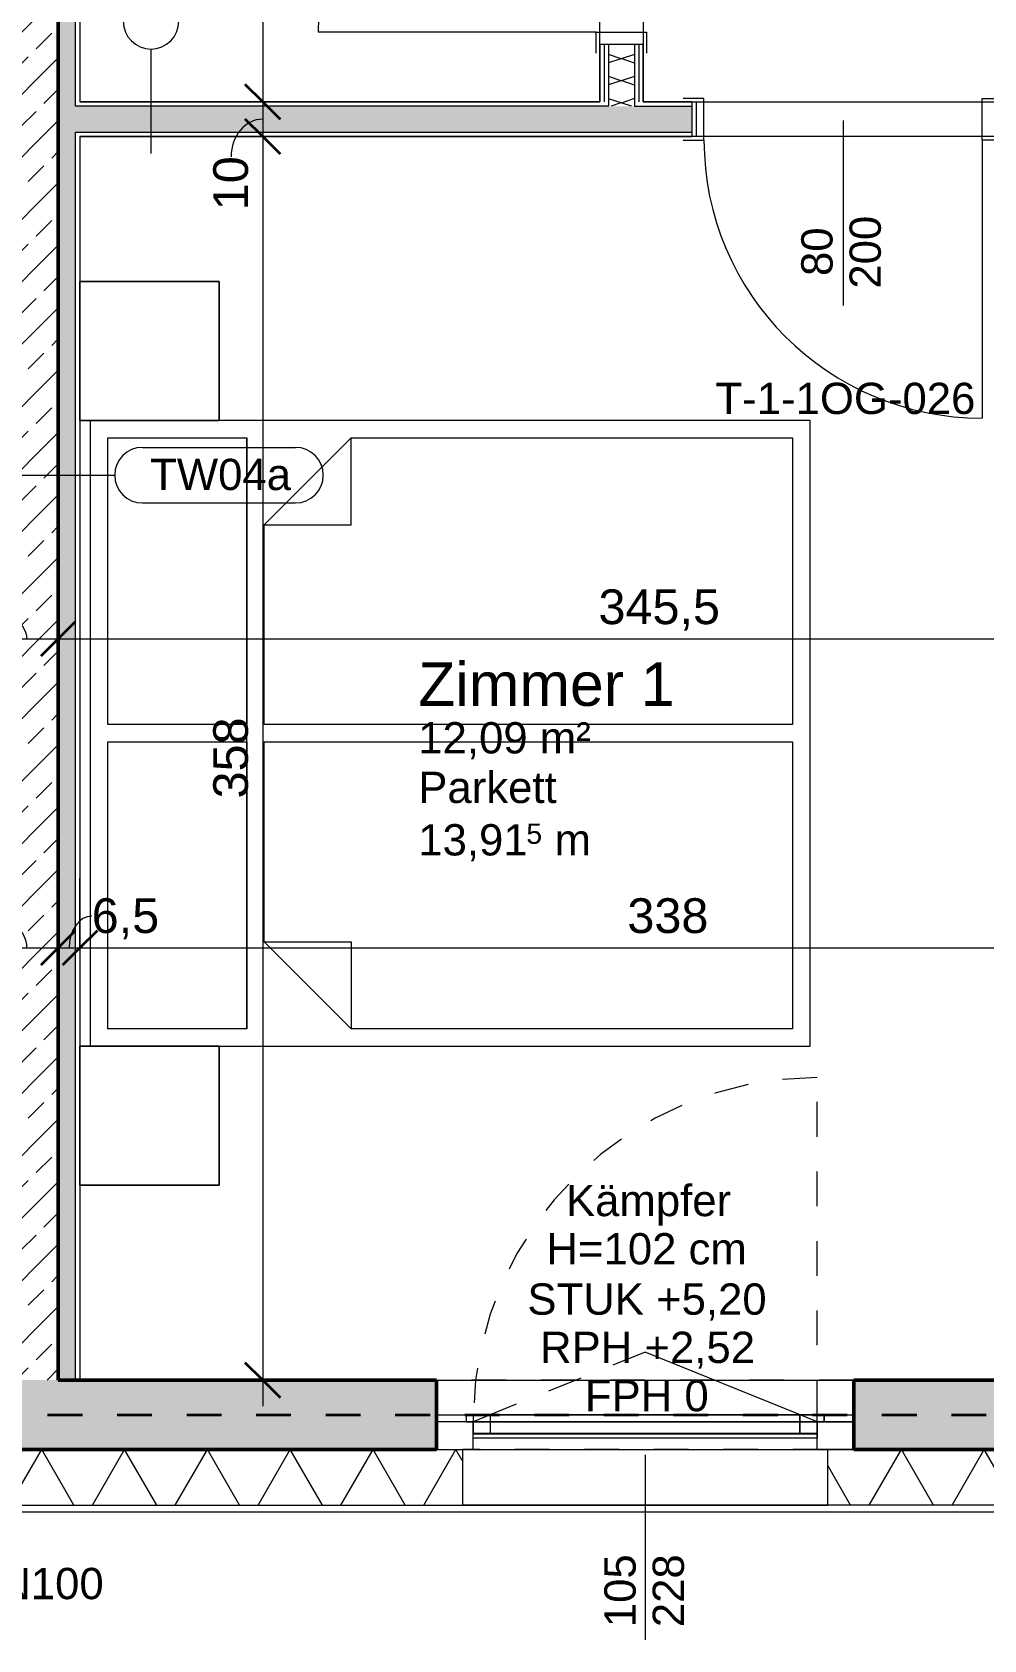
# Model space of a CAD drawing. Header units: metres. Extents: x 3.2 to 50, y 58.8 to 100.4.
# Drawn here: x 28.928 to 31.665, y 70.431 to 75.056 of the extents above; entities that cross this region are included whole.
import ezdxf

# ---------------------------------------------------------------- set-up
doc = ezdxf.new("R2010")
doc.units = ezdxf.units.M
for name, pattern in [('Strich Punkt Mittel', [0.015875, 0.00635, -0.004763, 0, -0.004763]), ('Verdeckt', [0.003, 0.002, -0.001]), ('Verdeckt Oben', [0.00225, 0.0015, -0.00075])]:
    doc.linetypes.add(name, pattern=pattern)
for name, color, linetype, lineweight in [('A-GLAZ', 151, 'Continuous', 18), ('A-GLAZ-IDEN_', 152, 'Continuous', 9), ('A_2D', 7, 'Continuous', 13), ('A_Bemassung-50_', 4, 'Continuous', 9), ('A_Bemassung_', 4, 'Continuous', 9), ('A_Beschriftung_', 7, 'Continuous', 9), ('A_Decken', 8, 'Continuous', 13), ('A_Fenster', 7, 'Continuous', 13), ('A_Moebel', 6, 'Continuous', 13), ('A_Raeume_', 7, 'Continuous', 5), ('A_Raeume_Beschriftung_', 7, 'Continuous', 9), ('A_Raster_', 1, 'Continuous', 9), ('A_Tueren', 31, 'Continuous', 13), ('A_Waende', 7, 'Continuous', 13), ('P-PIPE-IDEN_', 2, 'Continuous', 9)]:
    doc.layers.add(name, color=color, linetype=linetype, lineweight=lineweight)
doc.styles.add('Arial_2', font='arial.ttf', dxfattribs={"height": 0.09})
doc.styles.add('Arial_3', font='arial.ttf', dxfattribs={"height": 0.125})
doc.styles.add('Arial_4', font='arial.ttf', dxfattribs={"height": 0.05849})
doc.styles.add('Arial_5', font='arial.ttf', dxfattribs={"height": 0.1})
doc.dimstyles.new('WGA-Bemaßung', dxfattribs={"dimscale": 0.3048, "dimtxt": 0.102026, "dimasz": 0.328084, "dimexe": 0.246063, "dimexo": 0.0625, "dimgap": 0.04101, "dimtad": 1, "dimdec": 1, "dimlfac": 100, "dimrnd": 0.5, "dimdsep": 46, "dimtxsty": 'Arial_5', "dimblk1": 'OBLIQUE', "dimblk2": 'OBLIQUE', "dimsah": 1, "dimcen": 0.09, "dimdle": 0.246063, "dimazin": 2, "dimtfac": 1, "dimtdec": 4, "dimtix": 1, "dimtmove": 0, "dimatfit": 3, "dimfxl": 0.656168, "dimfxlon": 1, "dimtvp": 1, "dimtolj": 1, "dimtzin": 0, "dimarcsym": 2})
doc.dimstyles.new('WGA-Bemaßung_2', dxfattribs={"dimscale": 0.3048, "dimtxt": 0.102026, "dimasz": 0.328084, "dimexe": 0.246063, "dimexo": 0.0625, "dimgap": 0.04101, "dimtad": 1, "dimdec": 1, "dimlfac": 100, "dimrnd": 0.5, "dimdsep": 46, "dimtxsty": 'Arial_5', "dimblk1": 'OBLIQUE', "dimblk2": 'OBLIQUE', "dimsah": 1, "dimcen": 0.09, "dimdle": 0.246063, "dimazin": 2, "dimtfac": 1, "dimtdec": 4, "dimtix": 1, "dimtmove": 1, "dimatfit": 3, "dimfxl": 0.656168, "dimfxlon": 1, "dimtvp": 1, "dimtolj": 1, "dimtzin": 0, "dimarcsym": 2})
doc.dimstyles.new('WGA-Bemaßung_3', dxfattribs={"dimscale": 0.3048, "dimtxt": 0.102026, "dimasz": 0.328084, "dimexe": 0.246063, "dimexo": 0.0625, "dimgap": 0.04101, "dimtad": 1, "dimdec": 1, "dimlfac": 100, "dimrnd": 0.5, "dimdsep": 46, "dimtxsty": 'Arial_5', "dimblk1": 'OBLIQUE', "dimblk2": 'OBLIQUE', "dimsah": 1, "dimcen": 0.09, "dimdle": 0.246063, "dimazin": 2, "dimtfac": 1, "dimtdec": 4, "dimtix": 1, "dimtmove": 0, "dimatfit": 3, "dimfxl": 0.656168, "dimfxlon": 1, "dimtvp": 1, "dimtolj": 1, "dimtzin": 0, "dimarcsym": 2})
pattern_1 = [(45, (0, 0), (-0.08980256, 0.08980256), []), (45, (0.0898, 0), (-0.08980256, 0.08980256), [0.0635, -0.03175])]

# ---------------------------------------------------------------- blocks, each defined once
blk = doc.blocks.new('UZ_D1 - SL_0800x2000_Zimmertür_Stahlzarge_GK-7175508-263_PP_01OG_BT1')
at = {"layer": 'A_Tueren', "lineweight": 5}
for p, q in [((-0.4, 0.06), (-0.46, 0.06)), ((-0.4, -0.06), (-0.4, 0.06)), ((0.4, 0.06), (0.46, 0.06)), ((0.4, -0.06), (0.4, 0.06)), ((-0.46, -0.06), (-0.4, -0.06)), ((0.46, -0.06), (0.4, -0.06)), ((0.4, -0.06), (0.4, -0.86))]:
    blk.add_line(p, q, dxfattribs=at)
blk.add_arc((0.4, -0.06), 0.8, 180, 270, dxfattribs=at)
blk = doc.blocks.new('UZ_D1 - SL_0800x2000_Zimmertür_Stahlzarge_GK-7175553-263_PP_01OG_BT1')
at = {"layer": 'A_Tueren', "lineweight": 5}
for p, q in [((-0.4, 0.0725), (-0.46, 0.0725)), ((-0.4, -0.0725), (-0.4, 0.0725)), ((0.4, 0.0725), (0.46, 0.0725)), ((0.4, -0.0725), (0.4, 0.0725)), ((-0.46, -0.0725), (-0.4, -0.0725)), ((0.46, -0.0725), (0.4, -0.0725)), ((0.4, -0.0725), (0.4, -0.8725))]:
    blk.add_line(p, q, dxfattribs=at)
blk.add_arc((0.4, -0.0725), 0.8, 180, 270, dxfattribs=at)
blk = doc.blocks.new('Moeb_Bett - Doppelbett 180x210-V10-263_PP_01OG_BT1')
at = {"layer": 'A_Moebel', "color": 8}
for p, q in [((-1.3, 1.05), (-1.3, 0.65)), ((-0.9, 1.05), (-1.3, 1.05)), ((-1.3, 1.05), (-0.9, 1.05)), ((-1.3, 0.65), (-1.3, 1.05)), ((-0.9, 1.05), (-0.9, -1.05)), ((-0.9, 0.65), (-0.9, 1.05)), ((-0.9, 1.05), (-0.9, 0.65)), ((-0.9, 1.02), (0.9, 1.02)), ((0.9, -1.05), (0.9, 1.05)), ((1.3, 1.05), (0.9, 1.05)), ((0.9, 1.05), (0.9, 0.65)), ((0.9, 0.65), (0.9, 1.05)), ((0.9, 1.05), (1.3, 1.05)), ((1.3, 0.65), (1.3, 1.05)), ((1.3, 1.05), (1.3, 0.65)), ((-0.85, 0.57), (-0.85, 0.97)), ((-0.85, 0.97), (-0.025, 0.97)), ((-0.025, 0.97), (-0.025, 0.57)), ((0.025, 0.57), (0.025, 0.97)), ((0.025, 0.97), (0.85, 0.97)), ((0.85, 0.97), (0.85, 0.57)), ((-1.3, 0.65), (-0.9, 0.65)), ((-0.9, 0.65), (-1.3, 0.65)), ((0.9, 0.65), (1.3, 0.65)), ((1.3, 0.65), (0.9, 0.65)), ((-0.025, 0.57), (-0.85, 0.57)), ((-0.85, 0.57), (0.85, 0.57)), ((0.85, 0.57), (0.025, 0.57)), ((-0.85, 0.27), (-0.6, 0.52)), ((-0.6, 0.52), (-0.6, 0.27)), ((-0.6, 0.52), (-0.025, 0.52)), ((-0.025, 0.52), (-0.025, -1)), ((0.025, -1), (0.025, 0.52)), ((0.025, 0.52), (0.6, 0.52)), ((0.6, 0.52), (0.6, 0.27)), ((0.85, 0.27), (0.6, 0.52)), ((-0.6, 0.27), (-0.85, 0.27)), ((-0.85, -1), (-0.85, 0.27)), ((0.6, 0.27), (0.85, 0.27)), ((0.85, 0.27), (0.85, -1)), ((-0.025, -1), (-0.85, -1)), ((0.85, -1), (0.025, -1)), ((-0.9, -1.05), (0.9, -1.05))]:
    blk.add_line(p, q, dxfattribs=at)
blk = doc.blocks.new('Fens_1tlg_OL - DF_OL_DK_1120x2400-V30-263_PP_01OG_BT1')
at = {"layer": 'A-GLAZ'}
for p, q in [((-0.6, 0.1), (-0.495, 0.1)), ((-0.6, 0.02), (-0.6, 0.1)), ((0.525, 0.1), (-0.525, 0.1)), ((-0.495, 0.1), (-0.495, 0.02)), ((0.495, 0.1), (0.495, 0.02)), ((0.6, 0.1), (0.495, 0.1)), ((0.6, 0.02), (0.6, 0.1)), ((-0.6, 0.02), (-0.515, 0.02)), ((-0.495, 0.02), (-0.6, 0.02)), ((-0.515, 0.02), (-0.495, 0.02)), ((-0.495, 0.02), (-0.445, 0.02)), ((-0.445, 0.02), (0.445, 0.02)), ((0.445, 0.02), (0.495, 0.02)), ((0.495, 0.02), (0.515, 0.02)), ((0.495, 0.02), (0.6, 0.02)), ((0.515, 0.02), (0.6, 0.02))]:
    blk.add_line(p, q, dxfattribs=at)
at = {"layer": 'A_Fenster', "linetype": 'Verdeckt Oben', "lineweight": 5}
for p, q in [((-0.525, 0.26), (0.525, 0.26)), ((-0.525, 0.1), (0.525, 0.1)), ((-0.6, -0.1), (0.6, -0.1)), ((-0.6, -0.1), (0.6, -0.1))]:
    blk.add_line(p, q, dxfattribs=at)
at = {"layer": 'A_Fenster'}
for p, q in [((0.5261, 0.1), (0.525, 0.1)), ((-0.495, 0.055), (-0.495, 0.067)), ((-0.495, 0.067), (0.495, 0.067)), ((-0.495, 0.067), (0.495, 0.067)), ((-0.495, 0.055), (-0.495, 0.067)), ((-0.495, 0.02), (-0.495, 0.055)), ((-0.445, 0.055), (-0.495, 0.055)), ((0.495, 0.055), (-0.495, 0.055)), ((-0.495, 0.055), (-0.495, 0.02)), ((-0.495, 0.053), (-0.495, 0.055)), ((-0.495, 0.053), (-0.495, 0.055)), ((-0.445, 0.053), (-0.495, 0.053)), ((-0.445, 0.053), (-0.495, 0.053)), ((0.445, 0.055), (-0.445, 0.055)), ((-0.445, 0.055), (-0.445, 0)), ((0.445, 0.055), (-0.445, 0.055)), ((-0.445, 0.055), (0.445, 0.055)), ((-0.445, 0), (-0.445, 0.055)), ((0.445, 0.053), (-0.445, 0.053)), ((0.445, 0.053), (-0.445, 0.053)), ((0.495, 0.055), (0.445, 0.055)), ((0.445, 0.055), (0.445, 0)), ((0.445, 0.055), (0.445, 0)), ((0.495, 0.053), (0.445, 0.053)), ((0.495, 0.053), (0.445, 0.053)), ((0.495, 0.067), (0.495, 0.055)), ((0.495, 0.067), (0.495, 0.055)), ((0.495, 0.02), (0.495, 0.055)), ((0.495, 0.02), (0.495, 0.055)), ((0.495, 0.055), (0.495, 0.053)), ((0.495, 0.055), (0.495, 0.053)), ((-0.6, 0.02), (-0.515, 0.02)), ((-0.515, 0.02), (-0.495, 0.02)), ((-0.495, 0.02), (-0.515, 0.02)), ((-0.515, 0.02), (0.515, 0.02)), ((-0.515, 0), (-0.515, 0.02)), ((-0.515, 0.02), (-0.515, 0)), ((-0.495, 0.02), (-0.4455, 0)), ((-0.495, 0.02), (-0.445, 0.02)), ((-0.495, 0.02), (0.495, 0.02)), ((-0.445, 0.02), (-0.495, 0.02)), ((-0.495, 0.02), (-0.445, 0.02)), ((-0.445, 0.02), (0.445, 0.02)), ((0.445, 0.02), (-0.445, 0.02)), ((-0.445, 0.02), (0.445, 0.02)), ((0.445, 0.02), (0.495, 0.02)), ((0.495, 0.02), (0.445, 0.02)), ((0.445, 0.02), (0.495, 0.02)), ((0.495, 0.02), (0.515, 0.02)), ((0.515, 0.02), (0.495, 0.02)), ((0.515, 0.02), (0.6, 0.02)), ((0.515, 0), (0.515, 0.02)), ((0.515, 0), (0.515, 0.02)), ((0.515, 0), (-0.515, 0)), ((-0.515, 0), (-0.445, 0)), ((-0.4455, 0), (0, -0.18)), ((0.445, 0), (-0.445, 0)), ((0.445, 0), (-0.445, 0)), ((-0.445, 0), (0.445, 0)), ((0.445, 0), (0.515, 0))]:
    blk.add_line(p, q, dxfattribs=at)
at = {"layer": 'A_Fenster', "linetype": 'Verdeckt', "lineweight": 5}
for p, q in [((-0.495, 0.02), (-0.495, 0)), ((0.4455, 0), (0.495, 0.02)), ((-0.495, 0), (-0.495, -0.97)), ((0, -0.18), (0.4455, 0))]:
    blk.add_line(p, q, dxfattribs=at)
for start, end in [(358.8397, 0), (270, 358.8397)]:
    blk.add_arc((-0.495, 0.02), 0.99, start, end, dxfattribs=at)
blk = doc.blocks.new('BS_Tuer_PP - unten-10002439-263_PP_01OG_BT1')
at = {"layer": 'A_Beschriftung_'}
blk.add_line((0, 0.000124), (0, -0.010513), dxfattribs=at)
blk = doc.blocks.new('BS_Fens_PP_Kämpfer - rechts-10147861-263_PP_01OG_BT1')
at = {"layer": 'A-GLAZ-IDEN_'}
blk.add_line((0, 0.000124), (0, -0.010513), dxfattribs=at)
blk = doc.blocks.new('BS_Wand_Lollipop - rechts_oben-2026913-263_PP_01OG_BT1')
at = {"layer": 'A_Beschriftung_'}
for p, q in [((0.0046, 0.0016), (0.0134, 0.0016)), ((-0.003, 0), (0.003, 0)), ((0.0046, -0.0016), (0.0134, -0.0016))]:
    blk.add_line(p, q, dxfattribs=at)
for centre, start, end in [((0.0046, 0), 90, 270), ((0.0134, 0), 270, 90)]:
    blk.add_arc(centre, 0.0016, start, end, dxfattribs=at)
blk = doc.blocks.new('DIMBLOCK274-263_PP_01OG_BT1')
at = {"layer": 'A_Bemassung-50_', "transparency": 16777216}
for p, q in [((28.8227, 72.4218), (28.8227, 72.6218)), ((29.0027, 72.4218), (29.0027, 72.6218)), ((28.8227, 72.4218), (29.0027, 72.4218)), ((28.8227, 72.4218), (28.8227, 72.3468)), ((29.0027, 72.4218), (29.0027, 72.3468))]:
    blk.add_line(p, q, dxfattribs=at)
at = {"layer": 'A_Bemassung-50_', "lineweight": 35, "transparency": 16777216}
for p, q in [((28.8227, 72.4218), (28.8727, 72.4718)), ((29.0027, 72.4218), (29.0527, 72.4718)), ((28.8227, 72.4218), (28.7727, 72.3718)), ((29.0027, 72.4218), (28.9527, 72.3718))]:
    blk.add_line(p, q, dxfattribs=at)
at = {"layer": 'A_Bemassung-50_', "transparency": 16777216}
blk.add_ellipse((28.798, 72.4218), major_axis=(0.1146, 0), ratio=0.793594, start_param=0, end_param=1.570796, dxfattribs=at)
at = {"layer": 'A_Bemassung-50_', "color": 0, "transparency": 16777216, "insert": (28.6442, 72.5641), "char_height": 0.1, "width": 0.184588, "attachment_point": 1, "line_spacing_factor": 0.941778, "style": 'Arial_5'}
blk.add_mtext('18', dxfattribs=at)
blk = doc.blocks.new('_Oblique')
at = {"color": 0, "linetype": 'ByBlock', "lineweight": -2}
blk.add_line((-0.5, -0.5), (0.5, 0.5), dxfattribs=at)
blk = doc.blocks.new('DIMBLOCK275-263_PP_01OG_BT1')
at = {"layer": 'A_Bemassung-50_', "transparency": 16777216}
for p, q in [((29.0027, 72.4218), (29.0027, 72.6218)), ((29.0652, 72.4218), (29.0652, 72.6218)), ((29.0027, 72.4218), (29.0652, 72.4218)), ((29.0027, 72.4218), (29.0027, 72.3468)), ((29.0652, 72.4218), (29.0652, 72.3468))]:
    blk.add_line(p, q, dxfattribs=at)
at = {"layer": 'A_Bemassung-50_', "lineweight": 35, "transparency": 16777216}
for p, q in [((29.0027, 72.4218), (29.0527, 72.4718)), ((29.0652, 72.4218), (29.1152, 72.4718)), ((29.0027, 72.4218), (28.9527, 72.3718)), ((29.0652, 72.4218), (29.0152, 72.3718))]:
    blk.add_line(p, q, dxfattribs=at)
at = {"layer": 'A_Bemassung-50_', "transparency": 16777216}
blk.add_ellipse((29.0989, 72.4218), major_axis=(0, 0.091), ratio=0.71418, start_param=0, end_param=1.570796, dxfattribs=at)
at = {"layer": 'A_Bemassung-50_', "color": 0, "transparency": 16777216, "insert": (29.0989, 72.5641), "char_height": 0.1, "width": 0.231677, "attachment_point": 1, "line_spacing_factor": 0.941778, "style": 'Arial_5'}
blk.add_mtext('6,5', dxfattribs=at)
blk = doc.blocks.new('DIMBLOCK276-263_PP_01OG_BT1')
at = {"layer": 'A_Bemassung-50_', "transparency": 16777216}
for p, q in [((29.0652, 72.4218), (29.0652, 72.6218)), ((32.4452, 72.4218), (32.4452, 72.6218)), ((29.0652, 72.4218), (32.4452, 72.4218)), ((29.0652, 72.4218), (29.0652, 72.3468)), ((32.4452, 72.4218), (32.4452, 72.3468))]:
    blk.add_line(p, q, dxfattribs=at)
at = {"layer": 'A_Bemassung-50_', "lineweight": 35, "transparency": 16777216}
for p, q in [((29.0652, 72.4218), (29.1152, 72.4718)), ((32.4452, 72.4218), (32.4952, 72.4718)), ((29.0652, 72.4218), (29.0152, 72.3718)), ((32.4452, 72.4218), (32.3952, 72.3718))]:
    blk.add_line(p, q, dxfattribs=at)
at = {"layer": 'A_Bemassung-50_', "color": 0, "transparency": 16777216, "insert": (30.6398, 72.5641), "char_height": 0.1, "width": 0.276883, "attachment_point": 1, "line_spacing_factor": 0.941778, "style": 'Arial_5'}
blk.add_mtext('338', dxfattribs=at)
blk = doc.blocks.new('DIMBLOCK386-263_PP_01OG_BT1')
at = {"layer": 'A_Bemassung-50_', "transparency": 16777216}
for p, q in [((28.8227, 73.3105), (28.8227, 73.5105)), ((29.0027, 73.3105), (29.0027, 73.5105)), ((28.8227, 73.3105), (29.0027, 73.3105)), ((28.8227, 73.3105), (28.8227, 73.2355)), ((29.0027, 73.3105), (29.0027, 73.2355))]:
    blk.add_line(p, q, dxfattribs=at)
at = {"layer": 'A_Bemassung-50_', "lineweight": 35, "transparency": 16777216}
for p, q in [((28.8227, 73.3105), (28.8727, 73.3605)), ((29.0027, 73.3105), (29.0527, 73.3605)), ((28.8227, 73.3105), (28.7727, 73.2605)), ((29.0027, 73.3105), (28.9527, 73.2605))]:
    blk.add_line(p, q, dxfattribs=at)
at = {"layer": 'A_Bemassung-50_', "transparency": 16777216}
blk.add_ellipse((28.763, 73.3105), major_axis=(0.1497, 0), ratio=0.607715, start_param=0, end_param=1.570796, dxfattribs=at)
at = {"layer": 'A_Bemassung-50_', "color": 0, "transparency": 16777216, "insert": (28.6091, 73.4528), "char_height": 0.1, "width": 0.184588, "attachment_point": 1, "line_spacing_factor": 0.941778, "style": 'Arial_5'}
blk.add_mtext('18', dxfattribs=at)
blk = doc.blocks.new('DIMBLOCK387-263_PP_01OG_BT1')
at = {"layer": 'A_Bemassung-50_', "transparency": 16777216}
for p, q in [((29.0027, 73.3105), (29.0027, 73.5105)), ((32.4577, 73.3105), (32.4577, 73.5105)), ((29.0027, 73.3105), (32.4577, 73.3105)), ((29.0027, 73.3105), (29.0027, 73.2355)), ((32.4577, 73.3105), (32.4577, 73.2355))]:
    blk.add_line(p, q, dxfattribs=at)
at = {"layer": 'A_Bemassung-50_', "lineweight": 35, "transparency": 16777216}
for p, q in [((29.0027, 73.3105), (29.0527, 73.3605)), ((32.4577, 73.3105), (32.5077, 73.3605)), ((29.0027, 73.3105), (28.9527, 73.2605)), ((32.4577, 73.3105), (32.4077, 73.2605))]:
    blk.add_line(p, q, dxfattribs=at)
at = {"layer": 'A_Bemassung-50_', "color": 0, "transparency": 16777216, "insert": (30.5567, 73.4528), "char_height": 0.1, "width": 0.416266, "attachment_point": 1, "line_spacing_factor": 0.941778, "style": 'Arial_5'}
blk.add_mtext('345,5', dxfattribs=at)
blk = doc.blocks.new('DIMBLOCK432-263_PP_01OG_BT1')
at = {"layer": 'A_Bemassung-50_', "lineweight": 35, "transparency": 16777216}
for p, q in [((29.5908, 75.4555), (29.5408, 75.5055)), ((29.5908, 75.4555), (29.6408, 75.4055)), ((29.5908, 74.8555), (29.5408, 74.9055)), ((29.5908, 74.8555), (29.6408, 74.8055))]:
    blk.add_line(p, q, dxfattribs=at)
at = {"layer": 'A_Bemassung-50_', "transparency": 16777216}
for p, q in [((29.5908, 75.4555), (29.5158, 75.4555)), ((29.5908, 75.4555), (29.5908, 74.8555)), ((29.5908, 75.4555), (29.7908, 75.4555)), ((29.5908, 74.8555), (29.5158, 74.8555)), ((29.5908, 74.8555), (29.7908, 74.8555))]:
    blk.add_line(p, q, dxfattribs=at)
at = {"layer": 'A_Bemassung-50_', "color": 0, "transparency": 16777216, "insert": (29.4485, 75.0786), "char_height": 0.1, "width": 0.184588, "attachment_point": 1, "rotation": 90, "line_spacing_factor": 0.941778, "style": 'Arial_5'}
blk.add_mtext('60', dxfattribs=at)
blk = doc.blocks.new('DIMBLOCK433-263_PP_01OG_BT1')
at = {"layer": 'A_Bemassung-50_', "lineweight": 35, "transparency": 16777216}
for p, q in [((29.5908, 74.8555), (29.5408, 74.9055)), ((29.5908, 74.8555), (29.6408, 74.8055)), ((29.5908, 74.7555), (29.5408, 74.8055)), ((29.5908, 74.7555), (29.6408, 74.7055))]:
    blk.add_line(p, q, dxfattribs=at)
at = {"layer": 'A_Bemassung-50_', "transparency": 16777216}
for p, q in [((29.5908, 74.8555), (29.5158, 74.8555)), ((29.5908, 74.8555), (29.5908, 74.7555)), ((29.5908, 74.8555), (29.7908, 74.8555)), ((29.5908, 74.7555), (29.5158, 74.7555)), ((29.5908, 74.7555), (29.7908, 74.7555))]:
    blk.add_line(p, q, dxfattribs=at)
blk.add_ellipse((29.5908, 74.6974), major_axis=(0, 0.1081), ratio=0.841597, start_param=0, end_param=1.570796, dxfattribs=at)
at = {"layer": 'A_Bemassung-50_', "color": 0, "transparency": 16777216, "insert": (29.4485, 74.5436), "char_height": 0.1, "width": 0.184588, "attachment_point": 1, "rotation": 90, "line_spacing_factor": 0.941778, "style": 'Arial_5'}
blk.add_mtext('10', dxfattribs=at)
blk = doc.blocks.new('DIMBLOCK434-263_PP_01OG_BT1')
at = {"layer": 'A_Bemassung-50_', "lineweight": 35, "transparency": 16777216}
for p, q in [((29.5908, 74.7555), (29.5408, 74.8055)), ((29.5908, 74.7555), (29.6408, 74.7055)), ((29.5908, 71.178), (29.5408, 71.228)), ((29.5908, 71.178), (29.6408, 71.128))]:
    blk.add_line(p, q, dxfattribs=at)
at = {"layer": 'A_Bemassung-50_', "transparency": 16777216}
for p, q in [((29.5908, 74.7555), (29.5158, 74.7555)), ((29.5908, 74.7555), (29.5908, 71.103)), ((29.5908, 74.7555), (29.7908, 74.7555)), ((29.5908, 71.178), (29.5158, 71.178)), ((29.5908, 71.178), (29.7908, 71.178))]:
    blk.add_line(p, q, dxfattribs=at)
at = {"layer": 'A_Bemassung-50_', "color": 0, "transparency": 16777216, "insert": (29.4485, 72.8514), "char_height": 0.1, "width": 0.276883, "attachment_point": 1, "rotation": 90, "line_spacing_factor": 0.941778, "style": 'Arial_5'}
blk.add_mtext('358', dxfattribs=at)

msp = doc.modelspace()

# ---------------------------------------------------------------- hatches: boundary and pattern name
at = {"layer": 'A_Waende', "lineweight": 5}
h = msp.add_hatch(dxfattribs=at)
h.set_pattern_fill('FP_1', color=250, style=0, pattern_type=2)
h.set_pattern_definition(pattern_1)
h.paths.add_polyline_path([(29.0027, 71.178), (29.0027, 78.3005), (28.8227, 78.3005), (28.8227, 71.178)])
h = msp.add_hatch(dxfattribs=at)
h.set_pattern_fill('FP_83', color=250, angle=45, style=0, pattern_type=2)
h.set_pattern_definition([(135, (29.06492, 74.54178), (-0.2539998, 0.1270034), [0.02245, -0.15715]), (135, (28.9539, 74.58916), (-0.2539998, 0.1270034), [0.02245, -0.15715]), (135, (29.06492, 74.60542), (-0.2539998, 0.1270034), [0.02245, -0.15715]), (135, (28.9539, 74.6528), (-0.2539998, 0.1270034), [0.02245, -0.15715]), (161.565, (29.04936, 74.55734), (-0.50799766, 0.1270007), [0.0502, -0.35141]), (161.565, (29.001985, 74.573602), (-0.50799766, 0.1270007), [0.0502, -0.35141]), (161.565, (29.04936, 74.62098), (-0.50799766, 0.1270007), [0.0502, -0.35141]), (161.565, (29.001985, 74.637242), (-0.50799766, 0.1270007), [0.0502, -0.35141]), (225, (28.9539, 74.55805), (0.2539998, 0.1270034), [0.02245, -0.15715]), (225, (29.06492, 74.60542), (0.2539998, 0.1270034), [0.02245, -0.15715]), (225, (28.9539, 74.62169), (0.2539998, 0.1270034), [0.02245, -0.15715]), (225, (29.06492, 74.66906), (0.2539998, 0.1270034), [0.02245, -0.15715]), (198.435, (29.001985, 74.573602), (0.50799766, 0.1270007), [0.0502, -0.35141]), (198.435, (29.04936, 74.589866), (0.50799766, 0.1270007), [0.0502, -0.35141]), (198.435, (29.001985, 74.637242), (0.50799766, 0.1270007), [0.0502, -0.35141]), (198.435, (29.04936, 74.653506), (0.50799766, 0.1270007), [0.0502, -0.35141])])
h.paths.add_polyline_path([(29.0027, 71.178), (29.0527, 71.178), (29.0525, 77.9505), (29.0027, 77.9505), (29.0027, 72.1389)])
h = msp.add_hatch(dxfattribs=at)
h.set_pattern_fill('FP_82', color=250, angle=45, style=0, pattern_type=2)
h.set_pattern_definition([(135, (30.68561, 75.455365), (-0.254, 0.127003), [0.02245, -0.15715]), (135, (30.57388, 75.50345), (-0.254, 0.127003), [0.02245, -0.15715]), (135, (30.68561, 75.519), (-0.254, 0.127003), [0.02245, -0.15715]), (135, (30.57388, 75.56709), (-0.254, 0.127003), [0.02245, -0.15715]), (161.565, (30.669342, 75.47163), (-0.5079977, 0.1270007), [0.0502, -0.35141]), (161.565, (30.62126, 75.487184), (-0.5079977, 0.1270007), [0.0502, -0.35141]), (161.565, (30.669342, 75.535268), (-0.5079977, 0.1270007), [0.0502, -0.35141]), (161.565, (30.62126, 75.550824), (-0.5079977, 0.1270007), [0.0502, -0.35141]), (225, (30.57388, 75.47092), (0.254, 0.127003), [0.02245, -0.15715]), (225, (30.68561, 75.519), (0.254, 0.127003), [0.02245, -0.15715]), (225, (30.57388, 75.53456), (0.254, 0.127003), [0.02245, -0.15715]), (225, (30.68561, 75.58264), (0.254, 0.127003), [0.02245, -0.15715]), (198.435, (30.62126, 75.487184), (0.5079977, 0.1270007), [0.0502, -0.35141]), (198.435, (30.669342, 75.50274), (0.5079977, 0.1270007), [0.0502, -0.35141]), (198.435, (30.62126, 75.550824), (0.5079977, 0.1270007), [0.0502, -0.35141]), (198.435, (30.669342, 75.56638), (0.5079977, 0.1270007), [0.0502, -0.35141])])
h.paths.add_polyline_path([(30.6602, 74.843), (30.6602, 75.0205), (30.5852, 75.0205), (30.5852, 74.843)])
h.paths.add_polyline_path([(30.6477, 75.8905), (30.6602, 75.8905), (30.6602, 76.0555), (30.5852, 76.0555), (30.5852, 75.8905)])
h = msp.add_hatch(dxfattribs=at)
h.set_pattern_fill('FP_97', color=250, angle=-135, style=0, pattern_type=2)
h.set_pattern_definition([(225, (30.76127, 74.85503), (-0.1270034, -0.254), [0.02245, -0.15715]), (225, (30.71389, 74.744015), (-0.1270034, -0.254), [0.02245, -0.15715]), (225, (30.69833, 74.85574), (-0.1270034, -0.254), [0.02245, -0.15715]), (225, (30.65025, 74.744015), (-0.1270034, -0.254), [0.02245, -0.15715]), (251.565, (30.74571, 74.839475), (-0.1270007, -0.5079977), [0.0502, -0.35141]), (251.565, (30.729446, 74.7921), (-0.1270007, -0.5079977), [0.0502, -0.35141]), (251.565, (30.68207, 74.839475), (-0.1270007, -0.5079977), [0.0502, -0.35141]), (251.565, (30.665807, 74.7921), (-0.1270007, -0.5079977), [0.0502, -0.35141]), (315, (30.74571, 74.74472), (-0.1270034, 0.254), [0.02245, -0.15715]), (315, (30.69833, 74.85574), (-0.1270034, 0.254), [0.02245, -0.15715]), (315, (30.68207, 74.74472), (-0.1270034, 0.254), [0.02245, -0.15715]), (315, (30.63469, 74.85574), (-0.1270034, 0.254), [0.02245, -0.15715]), (288.435, (30.729446, 74.7921), (-0.1270007, 0.5079977), [0.0502, -0.35141]), (288.435, (30.71389, 74.84018), (-0.1270007, 0.5079977), [0.0502, -0.35141]), (288.435, (30.665807, 74.7921), (-0.1270007, 0.5079977), [0.0502, -0.35141]), (288.435, (30.65025, 74.84018), (-0.1270007, 0.5079977), [0.0502, -0.35141])])
h.paths.add_polyline_path([(31.7051, 74.768), (32.4577, 74.768), (32.4577, 74.843), (31.6952, 74.843), (31.6952, 74.768)])
h.paths.add_polyline_path([(30.5602, 74.768), (30.8252, 74.768), (30.8252, 74.843), (29.0527, 74.843), (29.0527, 74.768), (30.347, 74.768)])
h = msp.add_hatch(dxfattribs=at)
h.set_pattern_fill('FP_1', color=250, style=0, pattern_type=2)
h.set_pattern_definition(pattern_1)
h.paths.add_polyline_path([(8.3527, 71.078), (8.4202, 71.178), (8.2852, 71.178), (8.2872, 71.1749)])
h.paths.add_polyline_path([(8.2852, 70.978), (8.4202, 70.978), (8.3527, 71.078), (8.3381, 71.0564)])
h.paths.add_polyline_path([(7.8227, 70.978), (8.2852, 70.978), (8.2852, 71.178), (7.8227, 71.178)])
h.paths.add_polyline_path([(8.6702, 70.978), (8.6702, 71.178), (8.4202, 71.178), (8.4202, 70.978), (8.5684, 70.978)])
h.paths.add_polyline_path([(10.4402, 70.978), (12.7952, 70.978), (12.7952, 71.178), (10.4402, 71.178)])
h.paths.add_polyline_path([(16.3775, 70.978), (16.5125, 70.978), (16.445, 71.078), (16.417, 71.0365)])
h.paths.add_polyline_path([(16.3775, 71.178), (16.445, 71.078), (16.5125, 71.178), (16.445, 71.178)])
h.paths.add_polyline_path([(15.0327, 70.978), (16.3775, 70.978), (16.3775, 71.178), (14.5652, 71.178), (14.5652, 70.978), (14.6327, 70.978)])
h.paths.add_polyline_path([(16.5125, 70.978), (16.765, 70.978), (16.765, 71.178), (16.5125, 71.178), (16.5125, 71.0204)])
h.paths.add_polyline_path([(19.2391, 70.978), (20.2003, 70.978), (20.2003, 71.178), (18.535, 71.178), (18.535, 70.978), (19.1735, 70.978)])
h.paths.add_polyline_path([(21.4003, 70.978), (23.2682, 70.978), (23.2679, 71.178), (21.4003, 71.178), (21.4003, 71.078)])
h.paths.add_polyline_path([(25.89, 70.978), (26.0484, 70.978), (26.0484, 71.178), (24.4682, 71.178), (24.4682, 70.978), (25.4441, 70.978)])
h.paths.add_polyline_path([(28.8227, 70.978), (30.0911, 70.978), (30.0911, 71.178), (27.8184, 71.178), (27.8184, 70.978), (28.718, 70.978)])
h.paths.add_polyline_path([(31.2911, 70.978), (33.47, 70.978), (33.47, 71.178), (31.2911, 71.178)])
h.paths.add_polyline_path([(34.8577, 70.978), (36.4523, 70.978), (36.4523, 71.178), (34.67, 71.178), (34.67, 70.978), (34.683, 70.978)])
h.paths.add_polyline_path([(39.2907, 71.178), (39.1557, 71.178), (39.2232, 71.078), (39.2887, 71.1749)])
h.paths.add_polyline_path([(39.2907, 70.978), (39.5455, 70.978), (39.5455, 71.178), (39.2907, 71.178), (39.2907, 71.0303)])
h.paths.add_polyline_path([(39.2907, 70.978), (39.2232, 71.078), (39.1557, 70.978), (39.2232, 70.978)])
h.paths.add_polyline_path([(38.9695, 70.978), (39.1557, 70.978), (39.1557, 71.178), (37.6523, 71.178), (37.6523, 70.978), (38.616, 70.978)])
h.paths.add_polyline_path([(41.444, 70.978), (42.5027, 70.978), (42.5027, 71.178), (41.3155, 71.178), (41.3155, 70.978)])
h = msp.add_hatch(dxfattribs=at)
h.set_pattern_fill('FP_127', color=250, angle=180, style=0, pattern_type=2)
h.set_pattern_definition([(180, (28.955, 70.978), (2e-15, -0.20637), []), (240, (28.955, 70.978), (0.17872, -0.103185), []), (300, (28.955, 70.978), (0.17872, 0.103185), [])])
h.paths.add_polyline_path([(30.0803, 70.818), (30.165, 70.818), (30.165, 70.978), (27.745, 70.978), (27.745, 70.818), (29.0027, 70.818)])
h = msp.add_hatch(dxfattribs=at)
h.set_pattern_fill('FP_128', color=250, angle=180, style=0, pattern_type=2)
h.set_pattern_definition([(180, (30.691, 70.978), (2e-15, -0.20637), []), (240, (30.691, 70.978), (0.17872, -0.103185), []), (300, (30.691, 70.978), (0.17872, 0.103185), [])])
h.paths.add_polyline_path([(30.1661, 70.818), (30.1661, 70.978), (30.165, 70.978), (30.165, 70.818)])
h = msp.add_hatch(dxfattribs=at)
h.set_pattern_fill('FP_129', color=250, angle=180, style=0, pattern_type=2)
h.set_pattern_definition([(180, (32.381, 70.978), (2e-15, -0.20637), []), (240, (32.381, 70.978), (0.17872, -0.103185), []), (300, (32.381, 70.978), (0.17872, 0.103185), [])])
h.paths.add_polyline_path([(33.545, 70.818), (33.545, 70.978), (31.2161, 70.978), (31.2161, 70.818), (33.5362, 70.818)])

# ---------------------------------------------------------------- linework, layer by layer
at = {"layer": 'A_2D', "lineweight": 5}
msp.add_line((30.1661, 70.818), (31.2161, 70.818), dxfattribs=at)
at = {"layer": 'A_Decken'}
for p, q in [((30.8252, 74.8555), (30.8377, 74.8555)), ((30.8377, 74.8555), (30.8377, 74.7555)), ((30.8377, 74.7555), (30.8252, 74.7555)), ((30.0911, 71.078), (31.2911, 71.078)), ((30.165, 70.978), (30.1661, 70.978))]:
    msp.add_line(p, q, dxfattribs=at)
at = {"layer": 'A_Raeume_', "flags": 128}
for points in [[(30.5602, 77.9055), (29.0652, 77.9055), (29.0652, 74.8555), (30.5602, 74.8555), (30.5602, 76.0539), (30.5602, 76.0555), (30.5602, 76.1055)], [(35.5077, 74.8555), (36.8477, 74.8555), (36.8477, 76.0555), (34.5832, 76.0555), (34.4302, 76.0555), (31.7152, 76.0555), (30.6852, 76.0555), (30.6852, 74.8555), (32.4514, 74.8555), (32.4577, 74.8555), (32.9577, 74.8555)], [(29.0652, 71.178), (32.4452, 71.178), (32.4452, 74.643), (32.4452, 74.7555), (30.6227, 74.7555), (29.0652, 74.7555)]]:
    msp.add_lwpolyline(points, close=True, dxfattribs=at)
at = {"layer": 'A_Raster_', "linetype": 'Strich Punkt Mittel', "lineweight": 35}
msp.add_line((3.5722, 71.078), (48.169, 71.078), dxfattribs=at)
at = {"layer": 'A_Waende'}
for p, q in [((29.0527, 74.843), (29.0527, 77.9505)), ((29.0652, 77.9055), (29.0652, 74.8555)), ((30.5602, 75.0205), (30.5602, 74.8555)), ((30.5852, 75.0205), (30.5602, 75.0205)), ((30.5852, 75.0205), (30.5852, 74.843)), ((30.6852, 75.0205), (30.6602, 75.0205)), ((30.6602, 75.0205), (30.6602, 74.843)), ((30.6852, 74.8555), (30.6852, 75.0205)), ((30.5852, 74.843), (29.0527, 74.843)), ((30.5602, 74.8555), (29.0652, 74.8555)), ((30.6602, 74.843), (30.8252, 74.843)), ((30.8252, 74.8555), (30.6852, 74.8555)), ((30.8252, 74.8555), (30.8252, 74.843)), ((29.0527, 71.178), (29.0527, 74.768)), ((29.0527, 74.768), (30.8252, 74.768)), ((29.0652, 74.7555), (29.0652, 71.178)), ((29.0652, 74.7555), (30.8252, 74.7555)), ((30.8252, 74.768), (30.8252, 74.7555)), ((30.1661, 70.978), (31.2161, 70.978)), ((31.2161, 70.818), (30.1661, 70.818)), ((36.1777, 70.798), (21.6481, 70.798))]:
    msp.add_line(p, q, dxfattribs=at)
at = {"layer": 'A_Waende', "color": 10, "lineweight": 50}
for p, q in [((29.0027, 77.9055), (29.0027, 71.178)), ((30.0911, 71.178), (29.0027, 71.178)), ((30.0911, 70.978), (30.0911, 71.178)), ((33.47, 71.178), (31.2911, 71.178)), ((31.2911, 70.978), (31.2911, 71.178)), ((27.8184, 70.978), (30.0911, 70.978)), ((31.2911, 70.978), (33.47, 70.978))]:
    msp.add_line(p, q, dxfattribs=at)
at = {"layer": 'A_Waende', "lineweight": 18}
for p, q in [((30.5727, 75.0205), (30.5727, 74.8555)), ((30.6727, 75.0205), (30.6727, 74.8555))]:
    msp.add_line(p, q, dxfattribs=at)
at = {"layer": 'A_Waende', "color": 250, "lineweight": 5}
for p, q in [((30.6602, 75.0205), (30.5852, 75.0205)), ((30.8252, 74.843), (30.8252, 74.768)), ((27.745, 70.978), (30.165, 70.978)), ((30.1661, 70.818), (30.1661, 70.978)), ((31.2161, 70.978), (33.545, 70.978)), ((31.2161, 70.818), (31.2161, 70.978)), ((27.7434, 70.818), (30.1661, 70.818)), ((33.545, 70.818), (31.2161, 70.818))]:
    msp.add_line(p, q, dxfattribs=at)

# ---------------------------------------------------------------- block references
at = {"layer": 'A-GLAZ', "rotation": 180}
msp.add_blockref('Fens_1tlg_OL - DF_OL_DK_1120x2400-V30-263_PP_01OG_BT1', (30.6911, 71.078), dxfattribs=at)
at = {"layer": 'A-GLAZ-IDEN_', "xscale": 49.99999999999998, "yscale": 49.99999999999998, "zscale": 49.99999999999998}
msp.add_blockref('BS_Fens_PP_Kämpfer - rechts-10147861-263_PP_01OG_BT1', (30.6911, 70.9562), dxfattribs=at)
at = {"layer": 'A_Beschriftung_', "xscale": 49.99999999999998, "yscale": 49.99999999999998, "zscale": 49.99999999999998, "rotation": 89.99999999999991}
msp.add_blockref('BS_Wand_Lollipop - rechts_oben-2026913-263_PP_01OG_BT1', (29.2695, 74.8573), dxfattribs=at)
at = {"layer": 'A_Beschriftung_', "xscale": 49.99999999999998, "yscale": 49.99999999999998, "zscale": 49.99999999999998}
for name, p in [('BS_Tuer_PP - unten-10002439-263_PP_01OG_BT1', (31.2602, 74.7955)), ('BS_Wand_Lollipop - rechts_oben-2026913-263_PP_01OG_BT1', (29.015, 73.7814))]:
    msp.add_blockref(name, p, dxfattribs=at)
at = {"layer": 'A_Moebel', "color": 8, "rotation": 89.99999999999834}
msp.add_blockref('Moeb_Bett - Doppelbett 180x210-V10-263_PP_01OG_BT1', (30.1152, 73.0389), dxfattribs=at)
at = {"layer": 'A_Tueren', "rotation": 270.0000000000002}
msp.add_blockref('UZ_D1 - SL_0800x2000_Zimmertür_Stahlzarge_GK-7175553-263_PP_01OG_BT1', (30.6227, 75.4555), dxfattribs=at)
at = {"layer": 'A_Tueren'}
msp.add_blockref('UZ_D1 - SL_0800x2000_Zimmertür_Stahlzarge_GK-7175508-263_PP_01OG_BT1', (31.2602, 74.8055), dxfattribs=at)

# ---------------------------------------------------------------- texts
at = {"layer": 'A-GLAZ-IDEN_', "char_height": 0.09, "attachment_point": 1, "style": 'Arial_2'}
for s, insert, width in [('Kämpfer', (30.4632, 71.7396), 0.557173), ('H=102 cm', (30.407, 71.6007), 0.689451), ('STUK +5,20', (30.3522, 71.456), 0.82173), ('RPH +2,52', (30.3886, 71.3171), 0.737552), ('FPH 0', (30.5176, 71.1782), 0.424894)]:
    msp.add_mtext(s, dxfattribs=dict(at, insert=insert, width=width))
at = {"layer": 'A-GLAZ-IDEN_', "char_height": 0.09, "width": 0.252532, "attachment_point": 1, "rotation": 90, "style": 'Arial_2'}
for s, insert in [('105', (30.5736, 70.467)), ('228', (30.7125, 70.467))]:
    msp.add_mtext(s, dxfattribs=dict(at, insert=insert))
at = {"layer": 'A_Beschriftung_', "char_height": 0.09, "attachment_point": 1, "rotation": 90, "style": 'Arial_2'}
for s, insert, width in [('200', (31.2789, 74.318), 0.252532), ('80', (31.14, 74.3544), 0.168354)]:
    msp.add_mtext(s, dxfattribs=dict(at, insert=insert, width=width))
at = {"layer": 'A_Beschriftung_', "char_height": 0.09, "attachment_point": 1, "style": 'Arial_2'}
for s, insert, width in [('T-1-1OG-026', (30.8933, 74.0473), 0.889873), ('TW04a', (29.2671, 73.8285), 0.493038)]:
    msp.add_mtext(s, dxfattribs=dict(at, insert=insert, width=width))
at = {"layer": 'A_Raeume_Beschriftung_', "attachment_point": 1}
for s, insert, char_height, width, style in [('Zimmer 1', (30.0383, 73.2427), 0.125, 0.89789, 'Arial_3'), ('12,09 m²', (30.0383, 73.0708), 0.09, 0.58924, 'Arial_2'), ('Parkett', (30.0383, 72.9282), 0.09, 0.464979, 'Arial_2'), ('13,91', (30.0383, 72.7773), 0.09, 0.376793, 'Arial_2'), ('5', (30.3492, 72.7792), 0.0585, 0.056118, 'Arial_4'), (' m', (30.3955, 72.7773), 0.09, 0.164346, 'Arial_2')]:
    msp.add_mtext(s, dxfattribs=dict(at, insert=insert, char_height=char_height, width=width, style=style))
at = {"layer": 'P-PIPE-IDEN_', "insert": (28.7421, 70.6376), "char_height": 0.09, "width": 0.468987, "attachment_point": 1, "style": 'Arial_2'}
msp.add_mtext('DN100', dxfattribs=at)

# ---------------------------------------------------------------- dimensions: what is measured, and where the dimension line sits
at = {"layer": 'A_Bemassung_'}
for base, p1, p2, override, picture, middle in [((29.5908, 74.8555), (29.7908, 75.4555), (29.7908, 74.8555), {"dimpost": '<>', "dimfxl": 0.6}, 'DIMBLOCK432-263_PP_01OG_BT1', (29.5273, 75.1555)), ((29.5908380972, 71.1779984321), (29.7908380972, 74.7554984321), (29.7908380972, 71.1779984321), {"dimpost": '<>', "dimfxl": 3.5775}, 'DIMBLOCK434-263_PP_01OG_BT1', (29.5272466918, 72.9667484321))]:
    dim = msp.add_linear_dim(base=base, p1=p1, p2=p2, angle=90, dimstyle='WGA-Bemaßung_3', override=override, dxfattribs=at)
    dim.commit()
    dim.dimension.update_dxf_attribs({"geometry": picture, "text_midpoint": middle})
dim = msp.add_linear_dim(base=(29.5908, 74.7555), p1=(29.7908, 74.8555), p2=(29.7908, 74.7555), angle=90, dimstyle='WGA-Bemaßung_2', override={"dimpost": '<>', "dimfxl": 0.1}, dxfattribs=at)
dim.commit()
dim.dimension.update_dxf_attribs({"geometry": 'DIMBLOCK433-263_PP_01OG_BT1', "text_midpoint": (29.5152, 74.6359), "dimtype": 160, "text_rotation": 90})
for base, p1, p2, override, picture, middle in [((29.0027, 73.3105), (28.8227, 73.5105), (29.0027, 73.5105), {"dimpost": '<>', "dimfxl": 0.18}, 'DIMBLOCK386-263_PP_01OG_BT1', (28.7014, 73.3862)), ((29.0027, 72.4218), (28.8227, 72.6218), (29.0027, 72.6218), {"dimpost": '<>', "dimfxl": 0.18}, 'DIMBLOCK274-263_PP_01OG_BT1', (28.7365, 72.4974)), ((29.0651682485, 72.4217562523), (29.0026682485, 72.6217562523), (29.0651682485, 72.6217562523), {"dimpost": '<>', "dimfxl": 0.0625}, 'DIMBLOCK275-263_PP_01OG_BT1', (29.2147341007, 72.4974125527))]:
    dim = msp.add_linear_dim(base=base, p1=p1, p2=p2, dimstyle='WGA-Bemaßung_2', override=override, dxfattribs=at)
    dim.commit()
    dim.dimension.update_dxf_attribs({"geometry": picture, "text_midpoint": middle, "dimtype": 160})
for base, p1, p2, dimstyle, override, picture, middle in [((32.4577, 73.3105), (29.0027, 73.5105), (32.4577, 73.5105), 'WGA-Bemaßung_3', {"dimpost": '<>', "dimfxl": 3.455}, 'DIMBLOCK387-263_PP_01OG_BT1', (30.7302, 73.3741)), ((32.4452, 72.4218), (29.0652, 72.6218), (32.4452, 72.6218), 'WGA-Bemaßung', {"dimpost": '<>', "dimfxl": 3.38}, 'DIMBLOCK276-263_PP_01OG_BT1', (30.7552, 72.4853))]:
    dim = msp.add_linear_dim(base=base, p1=p1, p2=p2, dimstyle=dimstyle, override=override, dxfattribs=at)
    dim.commit()
    dim.dimension.update_dxf_attribs({"geometry": picture, "text_midpoint": middle})

doc.saveas('drawing.dxf')
